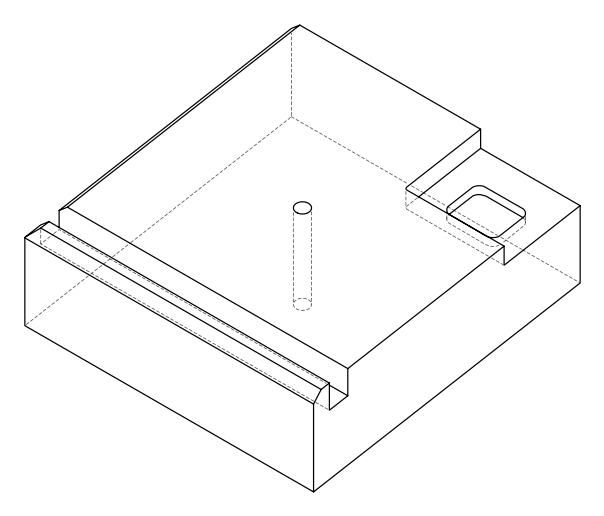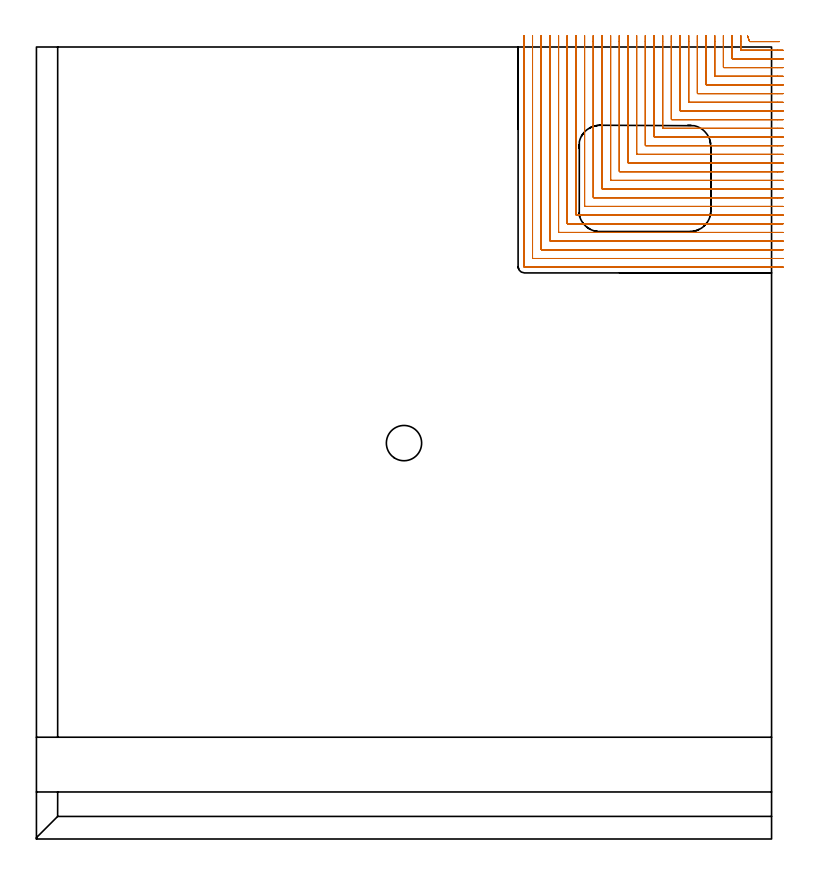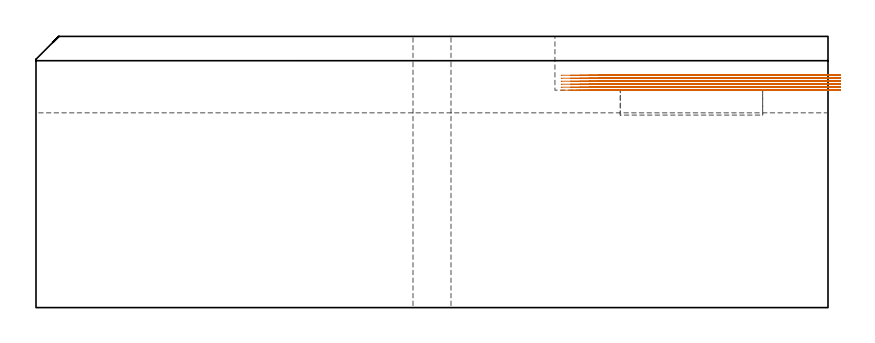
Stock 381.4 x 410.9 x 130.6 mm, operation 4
(PLAN: 10 operations, 6 tool changes, 191.3 min)
(1 AREA_MILL | FG_CHAMFER_SURFACE | UGT0205_001 | 0.86 min | 1857 mm3)
(2 AREA_MILL_1 | FG_CHAMFER_SURFACE_1 | UGT0205_001 | 15.23 min | 25622 mm3)
(3 AREA_MILL_2 | FG_CHAMFER_SURFACE_2 | UGT0205_001 | 11.72 min | 22038 mm3)
(4 MILL_CORNER_NOTCH_RECTANGULAR | CORNER_NOTCH_RECTANGULAR | NXT0201_008 | Follow Part, ap 1.5, ae 75% | 146.6 min | 399093 mm3)
(5 MILL_RECTANGULAR_POCKET | POCKET_RECTANGULAR_STRAIGHT | UGT0201_094 | Follow Part, ap 5, ae 75% | 1.75 min | 44154 mm3)
(6 MILL_RECTANGULAR_SLOT | SLOT_RECTANGULAR | UGT0201_094 | Follow Part, ap 5, ae 75% | 13.82 min | 397866 mm3)
(7 SPOT_DRILL | STEP1HOLE | NXT0321_9005460120000 | 0.05 min | 152 mm3)
(8 DRILL_BLIND_HOLE_INTO_CENTER | STEP1HOLE | NXT0301_128 | 0.08 min | 1765 mm3)
(9 GUN_DRILL_THROUGH_HOLE | STEP1HOLE | UGT0307_008 | 0.64 min | 10733 mm3)
(10 DRILL_TO_ENLARGE_THROUGH_HOLE | STEP1HOLE | UGT0301_252 | 0.56 min | 21653 mm3)
(TOOL UGT0205_001 | Chamfer Mill 20 x 3 x 45 deg. | D20 FL50 Z2)
(TOOL NXT0201_008 | ENDMILL 6mm [2P460-0600-NA 1630] | D6 FL26 Z6)
(TOOL UGT0201_094 | End mill 20 mm | D20 FL38 Z4)
(TOOL NXT0321_9005460120000 | NC Spot Drill, 142deg, 12mm, Carbide, Uncoated | D12 PA142 FL30 Z2)
(TOOL NXT0301_128 | Carbide Drill 12mm [861.1-1200-036A1-GP GC34] | D12 PA150 FL37.4 Z2)
(TOOL UGT0307_008 | Gun Drill 11 mm | D11 PA130 FL24 Z1)
(TOOL UGT0301_252 | Twist Drill 18.3 mm | D18.3 PA118 FL135 Z2)
(OP 4 MILL_CORNER_NOTCH_RECTANGULAR, part 2 of 2)
G0 Z140.6
X279.9 Y416.9
Z111.894
G1 Y413.9
Y323.997 F500.
G3 X280.197 Y323.7 R0.3
G1 X384.4
X387.4 F250.
G0 Z140.6
X275.4 Y416.9
Z111.894
G1 Y413.9
Y319.497 F500.
G3 X275.697 Y319.2 R0.3
G1 X384.4
X387.4 F250.
G0 Z140.6
X270.9 Y416.9
Z111.894
G1 Y413.9
Y314.997 F500.
G3 X271.197 Y314.7 R0.3
G1 X384.4
X387.4 F250.
G0 Z140.6
X266.4 Y416.9
Z111.894
G1 Y413.9
Y310.497 F500.
G3 X266.697 Y310.2 R0.3
G1 X384.4
X387.4 F250.
G0 Z140.6
X261.9 Y416.9
Z111.894
G1 Y413.9
Y305.997 F500.
G3 X262.197 Y305.7 R0.3
G1 X384.4
X387.4 F250.
G0 Z140.6
X257.4 Y416.9
Z111.894
G1 Y413.9
Y301.497 F500.
G3 X257.697 Y301.2 R0.3
G1 X384.4
X387.4 F250.
G0 Z140.6
X252.9 Y416.9
Z111.894
G1 Y413.9
Y296.997 F500.
G3 X253.197 Y296.7 R0.3
G1 X384.4
X387.4 F250.
G0 Z140.6
X368.918 Y416.729
Z110.456
G1 X369.917 Y413.9
G3 X370.193 Y413.7 R0.3 F500.
G1 X382.477
X385.477 F250.
G0 Z140.6
X365.4 Y416.9
Z110.456
G1 Y413.9
Y409.493 F500.
G3 X365.693 Y409.2 R0.3
G1 X384.4
X387.4 F250.
G0 Z140.6
X360.9 Y416.9
Z110.456
G1 Y413.9
Y404.993 F500.
G3 X361.193 Y404.7 R0.3
G1 X384.4
X387.4 F250.
G0 Z140.6
X356.4 Y416.9
Z110.456
G1 Y413.9
Y400.493 F500.
G3 X356.693 Y400.2 R0.3
G1 X384.4
X387.4 F250.
G0 Z140.6
X351.9 Y416.9
Z110.456
G1 Y413.9
Y395.994 F500.
G3 X352.194 Y395.7 R0.3
G1 X384.4
X387.4 F250.
G0 Z140.6
X347.4 Y416.9
Z110.456
G1 Y413.9
Y391.494 F500.
G3 X347.694 Y391.2 R0.3
G1 X384.4
X387.4 F250.
G0 Z140.6
X342.9 Y416.9
Z110.456
G1 Y413.9
Y386.994 F500.
G3 X343.194 Y386.7 R0.3
G1 X384.4
X387.4 F250.
G0 Z140.6
X338.4 Y416.9
Z110.456
G1 Y413.9
Y382.494 F500.
G3 X338.694 Y382.2 R0.3
G1 X384.4
X387.4 F250.
G0 Z140.6
X333.9 Y416.9
Z110.456
G1 Y413.9
Y377.994 F500.
G3 X334.194 Y377.7 R0.3
G1 X384.4
X387.4 F250.
G0 Z140.6
X329.4 Y416.9
Z110.456
G1 Y413.9
Y373.495 F500.
G3 X329.695 Y373.2 R0.3
G1 X384.4
X387.4 F250.
G0 Z140.6
X324.9 Y416.9
Z110.456
G1 Y413.9
Y368.995 F500.
G3 X325.195 Y368.7 R0.3
G1 X384.4
X387.4 F250.
G0 Z140.6
X320.4 Y416.9
Z110.456
G1 Y413.9
Y364.495 F500.
G3 X320.695 Y364.2 R0.3
G1 X384.4
X387.4 F250.
G0 Z140.6
X315.9 Y416.9
Z110.456
G1 Y413.9
Y359.995 F500.
G3 X316.195 Y359.7 R0.3
G1 X384.4
X387.4 F250.
G0 Z140.6
X311.4 Y416.9
Z110.456
G1 Y413.9
Y355.495 F500.
G3 X311.695 Y355.2 R0.3
G1 X384.4
X387.4 F250.
G0 Z140.6
X306.9 Y416.9
Z110.456
G1 Y413.9
Y350.995 F500.
G3 X307.195 Y350.7 R0.3
G1 X384.4
X387.4 F250.
G0 Z140.6
X302.4 Y416.9
Z110.456
G1 Y413.9
Y346.496 F500.
G3 X302.696 Y346.2 R0.3
G1 X384.4
X387.4 F250.
G0 Z140.6
X297.9 Y416.9
Z110.456
G1 Y413.9
Y341.996 F500.
G3 X298.196 Y341.7 R0.3
G1 X384.4
X387.4 F250.
G0 Z140.6
X293.4 Y416.9
Z110.456
G1 Y413.9
Y337.496 F500.
G3 X293.696 Y337.2 R0.3
G1 X384.4
X387.4 F250.
G0 Z140.6
X288.9 Y416.9
Z110.456
G1 Y413.9
Y332.996 F500.
G3 X289.196 Y332.7 R0.3
G1 X384.4
X387.4 F250.
G0 Z140.6
X284.4 Y416.9
Z110.456
G1 Y413.9
Y328.496 F500.
G3 X284.696 Y328.2 R0.3
G1 X384.4
X387.4 F250.
G0 Z140.6
X279.9 Y416.9
Z110.456
G1 Y413.9
Y323.997 F500.
G3 X280.197 Y323.7 R0.3
G1 X384.4
X387.4 F250.
G0 Z140.6
X275.4 Y416.9
Z110.456
G1 Y413.9
Y319.497 F500.
G3 X275.697 Y319.2 R0.3
G1 X384.4
X387.4 F250.
G0 Z140.6
X270.9 Y416.9
Z110.456
G1 Y413.9
Y314.997 F500.
G3 X271.197 Y314.7 R0.3
G1 X384.4
X387.4 F250.
G0 Z140.6
X266.4 Y416.9
Z110.456
G1 Y413.9
Y310.497 F500.
G3 X266.697 Y310.2 R0.3
G1 X384.4
X387.4 F250.
G0 Z140.6
X261.9 Y416.9
Z110.456
G1 Y413.9
Y305.997 F500.
G3 X262.197 Y305.7 R0.3
G1 X384.4
X387.4 F250.
G0 Z140.6
X257.4 Y416.9
Z110.456
G1 Y413.9
Y301.497 F500.
G3 X257.697 Y301.2 R0.3
G1 X384.4
X387.4 F250.
G0 Z140.6
X252.9 Y416.9
Z110.456
G1 Y413.9
Y296.997 F500.
G3 X253.197 Y296.7 R0.3
G1 X384.4
X387.4 F250.
G0 Z140.6
X368.918 Y416.729
Z109.017
G1 X369.917 Y413.9
G3 X370.193 Y413.7 R0.3 F500.
G1 X382.477
X385.477 F250.
G0 Z140.6
X365.4 Y416.9
Z109.017
G1 Y413.9
Y409.493 F500.
G3 X365.693 Y409.2 R0.3
G1 X384.4
X387.4 F250.
G0 Z140.6
X360.9 Y416.9
Z109.017
G1 Y413.9
Y404.993 F500.
G3 X361.193 Y404.7 R0.3
G1 X384.4
X387.4 F250.
G0 Z140.6
X356.4 Y416.9
Z109.017
G1 Y413.9
Y400.493 F500.
G3 X356.693 Y400.2 R0.3
G1 X384.4
X387.4 F250.
G0 Z140.6
X351.9 Y416.9
Z109.017
G1 Y413.9
Y395.994 F500.
G3 X352.194 Y395.7 R0.3
G1 X384.4
X387.4 F250.
G0 Z140.6
X347.4 Y416.9
Z109.017
G1 Y413.9
Y391.494 F500.
G3 X347.694 Y391.2 R0.3
G1 X384.4
X387.4 F250.
G0 Z140.6
X342.9 Y416.9
Z109.017
G1 Y413.9
Y386.994 F500.
G3 X343.194 Y386.7 R0.3
G1 X384.4
X387.4 F250.
G0 Z140.6
X338.4 Y416.9
Z109.017
G1 Y413.9
Y382.494 F500.
G3 X338.694 Y382.2 R0.3
G1 X384.4
X387.4 F250.
G0 Z140.6
X333.9 Y416.9
Z109.017
G1 Y413.9
Y377.994 F500.
G3 X334.194 Y377.7 R0.3
G1 X384.4
X387.4 F250.
G0 Z140.6
X329.4 Y416.9
Z109.017
G1 Y413.9
Y373.495 F500.
G3 X329.695 Y373.2 R0.3
G1 X384.4
X387.4 F250.
G0 Z140.6
X324.9 Y416.9
Z109.017
G1 Y413.9
Y368.995 F500.
G3 X325.195 Y368.7 R0.3
G1 X384.4
X387.4 F250.
G0 Z140.6
X320.4 Y416.9
Z109.017
G1 Y413.9
Y364.495 F500.
G3 X320.695 Y364.2 R0.3
G1 X384.4
X387.4 F250.
G0 Z140.6
X315.9 Y416.9
Z109.017
G1 Y413.9
Y359.995 F500.
G3 X316.195 Y359.7 R0.3
G1 X384.4
X387.4 F250.
G0 Z140.6
X311.4 Y416.9
Z109.017
G1 Y413.9
Y355.495 F500.
G3 X311.695 Y355.2 R0.3
G1 X384.4
X387.4 F250.
G0 Z140.6
X306.9 Y416.9
Z109.017
G1 Y413.9
Y350.995 F500.
G3 X307.195 Y350.7 R0.3
G1 X384.4
X387.4 F250.
G0 Z140.6
X302.4 Y416.9
Z109.017
G1 Y413.9
Y346.496 F500.
G3 X302.696 Y346.2 R0.3
G1 X384.4
X387.4 F250.
G0 Z140.6
X297.9 Y416.9
Z109.017
G1 Y413.9
Y341.996 F500.
G3 X298.196 Y341.7 R0.3
G1 X384.4
X387.4 F250.
G0 Z140.6
X293.4 Y416.9
Z109.017
G1 Y413.9
Y337.496 F500.
G3 X293.696 Y337.2 R0.3
G1 X384.4
X387.4 F250.
G0 Z140.6
X288.9 Y416.9
Z109.017
G1 Y413.9
Y332.996 F500.
G3 X289.196 Y332.7 R0.3
G1 X384.4
X387.4 F250.
G0 Z140.6
X284.4 Y416.9
Z109.017
G1 Y413.9
Y328.496 F500.
G3 X284.696 Y328.2 R0.3
G1 X384.4
X387.4 F250.
G0 Z140.6
X279.9 Y416.9
Z109.017
G1 Y413.9
Y323.997 F500.
G3 X280.197 Y323.7 R0.3
G1 X384.4
X387.4 F250.
G0 Z140.6
X275.4 Y416.9
Z109.017
G1 Y413.9
Y319.497 F500.
G3 X275.697 Y319.2 R0.3
G1 X384.4
X387.4 F250.
G0 Z140.6
X270.9 Y416.9
Z109.017
G1 Y413.9
Y314.997 F500.
G3 X271.197 Y314.7 R0.3
G1 X384.4
X387.4 F250.
G0 Z140.6
X266.4 Y416.9
Z109.017
G1 Y413.9
Y310.497 F500.
G3 X266.697 Y310.2 R0.3
G1 X384.4
X387.4 F250.
G0 Z140.6
X261.9 Y416.9
Z109.017
G1 Y413.9
Y305.997 F500.
G3 X262.197 Y305.7 R0.3
G1 X384.4
X387.4 F250.
G0 Z140.6
X257.4 Y416.9
Z109.017
G1 Y413.9
Y301.497 F500.
G3 X257.697 Y301.2 R0.3
G1 X384.4
X387.4 F250.
G0 Z140.6
X252.9 Y416.9
Z109.017
G1 Y413.9
Y296.997 F500.
G3 X253.197 Y296.7 R0.3
G1 X384.4
X387.4 F250.
G0 Z140.6
X368.918 Y416.729
Z107.578
G1 X369.917 Y413.9
G3 X370.193 Y413.7 R0.3 F500.
G1 X382.477
X385.477 F250.
G0 Z140.6
X365.4 Y416.9
Z107.578
G1 Y413.9
Y409.493 F500.
G3 X365.693 Y409.2 R0.3
G1 X384.4
X387.4 F250.
G0 Z140.6
X360.9 Y416.9
Z107.578
G1 Y413.9
Y404.993 F500.
G3 X361.193 Y404.7 R0.3
G1 X384.4
X387.4 F250.
G0 Z140.6
X356.4 Y416.9
Z107.578
G1 Y413.9
Y400.493 F500.
G3 X356.693 Y400.2 R0.3
G1 X384.4
X387.4 F250.
G0 Z140.6
X351.9 Y416.9
Z107.578
G1 Y413.9
Y395.994 F500.
G3 X352.194 Y395.7 R0.3
G1 X384.4
X387.4 F250.
G0 Z140.6
X347.4 Y416.9
Z107.578
G1 Y413.9
Y391.494 F500.
G3 X347.694 Y391.2 R0.3
G1 X384.4
X387.4 F250.
G0 Z140.6
X342.9 Y416.9
Z107.578
G1 Y413.9
Y386.994 F500.
G3 X343.194 Y386.7 R0.3
G1 X384.4
X387.4 F250.
G0 Z140.6
X338.4 Y416.9
Z107.578
G1 Y413.9
Y382.494 F500.
G3 X338.694 Y382.2 R0.3
G1 X384.4
X387.4 F250.
G0 Z140.6
X333.9 Y416.9
Z107.578
G1 Y413.9
Y377.994 F500.
G3 X334.194 Y377.7 R0.3
G1 X384.4
X387.4 F250.
G0 Z140.6
X329.4 Y416.9
Z107.578
G1 Y413.9
Y373.495 F500.
G3 X329.695 Y373.2 R0.3
G1 X384.4
X387.4 F250.
G0 Z140.6
X324.9 Y416.9
Z107.578
G1 Y413.9
Y368.995 F500.
G3 X325.195 Y368.7 R0.3
G1 X384.4
X387.4 F250.
G0 Z140.6
X320.4 Y416.9
Z107.578
G1 Y413.9
Y364.495 F500.
G3 X320.695 Y364.2 R0.3
G1 X384.4
X387.4 F250.
G0 Z140.6
X315.9 Y416.9
Z107.578
G1 Y413.9
Y359.995 F500.
G3 X316.195 Y359.7 R0.3
G1 X384.4
X387.4 F250.
G0 Z140.6
X311.4 Y416.9
Z107.578
G1 Y413.9
Y355.495 F500.
G3 X311.695 Y355.2 R0.3
G1 X384.4
X387.4 F250.
G0 Z140.6
X306.9 Y416.9
Z107.578
G1 Y413.9
Y350.995 F500.
G3 X307.195 Y350.7 R0.3
G1 X384.4
X387.4 F250.
G0 Z140.6
X302.4 Y416.9
Z107.578
G1 Y413.9
Y346.496 F500.
G3 X302.696 Y346.2 R0.3
G1 X384.4
X387.4 F250.
G0 Z140.6
X297.9 Y416.9
Z107.578
G1 Y413.9
Y341.996 F500.
G3 X298.196 Y341.7 R0.3
G1 X384.4
X387.4 F250.
G0 Z140.6
X293.4 Y416.9
Z107.578
G1 Y413.9
Y337.496 F500.
G3 X293.696 Y337.2 R0.3
G1 X384.4
X387.4 F250.
G0 Z140.6
X288.9 Y416.9
Z107.578
G1 Y413.9
Y332.996 F500.
G3 X289.196 Y332.7 R0.3
G1 X384.4
X387.4 F250.
G0 Z140.6
X284.4 Y416.9
Z107.578
G1 Y413.9
Y328.496 F500.
G3 X284.696 Y328.2 R0.3
G1 X384.4
X387.4 F250.
G0 Z140.6
X279.9 Y416.9
Z107.578
G1 Y413.9
Y323.997 F500.
G3 X280.197 Y323.7 R0.3
G1 X384.4
X387.4 F250.
G0 Z140.6
X275.4 Y416.9
Z107.578
G1 Y413.9
Y319.497 F500.
G3 X275.697 Y319.2 R0.3
G1 X384.4
X387.4 F250.
G0 Z140.6
X270.9 Y416.9
Z107.578
G1 Y413.9
Y314.997 F500.
G3 X271.197 Y314.7 R0.3
G1 X384.4
X387.4 F250.
G0 Z140.6
X266.4 Y416.9
Z107.578
G1 Y413.9
Y310.497 F500.
G3 X266.697 Y310.2 R0.3
G1 X384.4
X387.4 F250.
G0 Z140.6
X261.9 Y416.9
Z107.578
G1 Y413.9
Y305.997 F500.
G3 X262.197 Y305.7 R0.3
G1 X384.4
X387.4 F250.
G0 Z140.6
X257.4 Y416.9
Z107.578
G1 Y413.9
Y301.497 F500.
G3 X257.697 Y301.2 R0.3
G1 X384.4
X387.4 F250.
G0 Z140.6
X252.9 Y416.9
Z107.578
G1 Y413.9
Y296.997 F500.
G3 X253.197 Y296.7 R0.3
G1 X384.4
X387.4 F250.
G0 Z140.6
X368.918 Y416.729
Z106.139
G1 X369.917 Y413.9
G3 X370.193 Y413.7 R0.3 F500.
G1 X382.477
X385.477 F250.
G0 Z140.6
X365.4 Y416.9
Z106.139
G1 Y413.9
Y409.493 F500.
G3 X365.693 Y409.2 R0.3
G1 X384.4
X387.4 F250.
G0 Z140.6
X360.9 Y416.9
Z106.139
G1 Y413.9
Y404.993 F500.
G3 X361.193 Y404.7 R0.3
G1 X384.4
X387.4 F250.
G0 Z140.6
X356.4 Y416.9
Z106.139
G1 Y413.9
Y400.493 F500.
G3 X356.693 Y400.2 R0.3
G1 X384.4
X387.4 F250.
G0 Z140.6
X351.9 Y416.9
Z106.139
G1 Y413.9
Y395.994 F500.
G3 X352.194 Y395.7 R0.3
G1 X384.4
X387.4 F250.
G0 Z140.6
X347.4 Y416.9
Z106.139
G1 Y413.9
Y391.494 F500.
G3 X347.694 Y391.2 R0.3
G1 X384.4
X387.4 F250.
G0 Z140.6
X342.9 Y416.9
Z106.139
G1 Y413.9
Y386.994 F500.
G3 X343.194 Y386.7 R0.3
G1 X384.4
X387.4 F250.
G0 Z140.6
X338.4 Y416.9
Z106.139
G1 Y413.9
Y382.494 F500.
G3 X338.694 Y382.2 R0.3
G1 X384.4
X387.4 F250.
G0 Z140.6
X333.9 Y416.9
Z106.139
G1 Y413.9
Y377.994 F500.
G3 X334.194 Y377.7 R0.3
G1 X384.4
X387.4 F250.
G0 Z140.6
X329.4 Y416.9
Z106.139
G1 Y413.9
Y373.495 F500.
G3 X329.695 Y373.2 R0.3
G1 X384.4
X387.4 F250.
G0 Z140.6
X324.9 Y416.9
Z106.139
G1 Y413.9
Y368.995 F500.
G3 X325.195 Y368.7 R0.3
G1 X384.4
X387.4 F250.
G0 Z140.6
X320.4 Y416.9
Z106.139
G1 Y413.9
Y364.495 F500.
G3 X320.695 Y364.2 R0.3
G1 X384.4
X387.4 F250.
G0 Z140.6
X315.9 Y416.9
Z106.139
G1 Y413.9
Y359.995 F500.
G3 X316.195 Y359.7 R0.3
G1 X384.4
X387.4 F250.
G0 Z140.6
X311.4 Y416.9
Z106.139
G1 Y413.9
Y355.495 F500.
G3 X311.695 Y355.2 R0.3
G1 X384.4
X387.4 F250.
G0 Z140.6
X306.9 Y416.9
Z106.139
G1 Y413.9
Y350.995 F500.
G3 X307.195 Y350.7 R0.3
G1 X384.4
X387.4 F250.
G0 Z140.6
X302.4 Y416.9
Z106.139
G1 Y413.9
Y346.496 F500.
G3 X302.696 Y346.2 R0.3
G1 X384.4
X387.4 F250.
G0 Z140.6
X297.9 Y416.9
Z106.139
G1 Y413.9
Y341.996 F500.
G3 X298.196 Y341.7 R0.3
G1 X384.4
X387.4 F250.
G0 Z140.6
X293.4 Y416.9
Z106.139
G1 Y413.9
Y337.496 F500.
G3 X293.696 Y337.2 R0.3
G1 X384.4
X387.4 F250.
G0 Z140.6
X288.9 Y416.9
Z106.139
G1 Y413.9
Y332.996 F500.
G3 X289.196 Y332.7 R0.3
G1 X384.4
X387.4 F250.
G0 Z140.6
X284.4 Y416.9
Z106.139
G1 Y413.9
Y328.496 F500.
G3 X284.696 Y328.2 R0.3
G1 X384.4
X387.4 F250.
G0 Z140.6
X279.9 Y416.9
Z106.139
G1 Y413.9
Y323.997 F500.
G3 X280.197 Y323.7 R0.3
G1 X384.4
X387.4 F250.
G0 Z140.6
X275.4 Y416.9
Z106.139
G1 Y413.9
Y319.497 F500.
G3 X275.697 Y319.2 R0.3
G1 X384.4
X387.4 F250.
G0 Z140.6
X270.9 Y416.9
Z106.139
G1 Y413.9
Y314.997 F500.
G3 X271.197 Y314.7 R0.3
G1 X384.4
X387.4 F250.
G0 Z140.6
X266.4 Y416.9
Z106.139
G1 Y413.9
Y310.497 F500.
G3 X266.697 Y310.2 R0.3
G1 X384.4
X387.4 F250.
G0 Z140.6
X261.9 Y416.9
Z106.139
G1 Y413.9
Y305.997 F500.
G3 X262.197 Y305.7 R0.3
G1 X384.4
X387.4 F250.
G0 Z140.6
X257.4 Y416.9
Z106.139
G1 Y413.9
Y301.497 F500.
G3 X257.697 Y301.2 R0.3
G1 X384.4
X387.4 F250.
G0 Z140.6
X252.9 Y416.9
Z106.139
G1 Y413.9
Y296.997 F500.
G3 X253.197 Y296.7 R0.3
G1 X384.4
X387.4 F250.
G0 Z140.6
X368.918 Y416.729
Z104.7
G1 X369.917 Y413.9
G3 X370.193 Y413.7 R0.3 F500.
G1 X382.477
X385.477 F250.
G0 Z140.6
X365.4 Y416.9
Z104.7
G1 Y413.9
Y409.493 F500.
G3 X365.693 Y409.2 R0.3
G1 X384.4
X387.4 F250.
G0 Z140.6
X360.9 Y416.9
Z104.7
G1 Y413.9
Y404.993 F500.
G3 X361.193 Y404.7 R0.3
G1 X384.4
X387.4 F250.
G0 Z140.6
X356.4 Y416.9
Z104.7
G1 Y413.9
Y400.493 F500.
G3 X356.693 Y400.2 R0.3
G1 X384.4
X387.4 F250.
G0 Z140.6
X351.9 Y416.9
Z104.7
G1 Y413.9
Y395.994 F500.
G3 X352.194 Y395.7 R0.3
G1 X384.4
X387.4 F250.
G0 Z140.6
X347.4 Y416.9
Z104.7
G1 Y413.9
Y391.494 F500.
G3 X347.694 Y391.2 R0.3
G1 X384.4
X387.4 F250.
G0 Z140.6
X342.9 Y416.9
Z104.7
G1 Y413.9
Y386.994 F500.
G3 X343.194 Y386.7 R0.3
G1 X384.4
X387.4 F250.
G0 Z140.6
X338.4 Y416.9
Z104.7
G1 Y413.9
Y382.494 F500.
G3 X338.694 Y382.2 R0.3
G1 X384.4
X387.4 F250.
G0 Z140.6
X333.9 Y416.9
Z104.7
G1 Y413.9
Y377.994 F500.
G3 X334.194 Y377.7 R0.3
G1 X384.4
X387.4 F250.
G0 Z140.6
X329.4 Y416.9
Z104.7
G1 Y413.9
Y373.495 F500.
G3 X329.695 Y373.2 R0.3
G1 X384.4
X387.4 F250.
G0 Z140.6
X324.9 Y416.9
Z104.7
G1 Y413.9
Y368.995 F500.
G3 X325.195 Y368.7 R0.3
G1 X384.4
X387.4 F250.
G0 Z140.6
X320.4 Y416.9
Z104.7
G1 Y413.9
Y364.495 F500.
G3 X320.695 Y364.2 R0.3
G1 X384.4
X387.4 F250.
G0 Z140.6
X315.9 Y416.9
Z104.7
G1 Y413.9
Y359.995 F500.
G3 X316.195 Y359.7 R0.3
G1 X384.4
X387.4 F250.
G0 Z140.6
X311.4 Y416.9
Z104.7
G1 Y413.9
Y355.495 F500.
G3 X311.695 Y355.2 R0.3
G1 X384.4
X387.4 F250.
G0 Z140.6
X306.9 Y416.9
Z104.7
G1 Y413.9
Y350.995 F500.
G3 X307.195 Y350.7 R0.3
G1 X384.4
X387.4 F250.
G0 Z140.6
X302.4 Y416.9
Z104.7
G1 Y413.9
Y346.496 F500.
G3 X302.696 Y346.2 R0.3
G1 X384.4
X387.4 F250.
G0 Z140.6
X297.9 Y416.9
Z104.7
G1 Y413.9
Y341.996 F500.
G3 X298.196 Y341.7 R0.3
G1 X384.4
X387.4 F250.
G0 Z140.6
X293.4 Y416.9
Z104.7
G1 Y413.9
Y337.496 F500.
G3 X293.696 Y337.2 R0.3
G1 X384.4
X387.4 F250.
G0 Z140.6
X288.9 Y416.9
Z104.7
G1 Y413.9
Y332.996 F500.
G3 X289.196 Y332.7 R0.3
G1 X384.4
X387.4 F250.
G0 Z140.6
X284.4 Y416.9
Z104.7
G1 Y413.9
Y328.496 F500.
G3 X284.696 Y328.2 R0.3
G1 X384.4
X387.4 F250.
G0 Z140.6
X279.9 Y416.9
Z104.7
G1 Y413.9
Y323.997 F500.
G3 X280.197 Y323.7 R0.3
G1 X384.4
X387.4 F250.
G0 Z140.6
X275.4 Y416.9
Z104.7
G1 Y413.9
Y319.497 F500.
G3 X275.697 Y319.2 R0.3
G1 X384.4
X387.4 F250.
G0 Z140.6
X270.9 Y416.9
Z104.7
G1 Y413.9
Y314.997 F500.
G3 X271.197 Y314.7 R0.3
G1 X384.4
X387.4 F250.
G0 Z140.6
X266.4 Y416.9
Z104.7
G1 Y413.9
Y310.497 F500.
G3 X266.697 Y310.2 R0.3
G1 X384.4
X387.4 F250.
G0 Z140.6
X261.9 Y416.9
Z104.7
G1 Y413.9
Y305.997 F500.
G3 X262.197 Y305.7 R0.3
G1 X384.4
X387.4 F250.
G0 Z140.6
X257.4 Y416.9
Z104.7
G1 Y413.9
Y301.497 F500.
G3 X257.697 Y301.2 R0.3
G1 X384.4
X387.4 F250.
G0 Z140.6
X252.9 Y416.9
Z104.7
G1 Y413.9
Y296.997 F500.
G3 X253.197 Y296.7 R0.3
G1 X384.4
X387.4 F250.
G0 Z140.6
M5
M2
